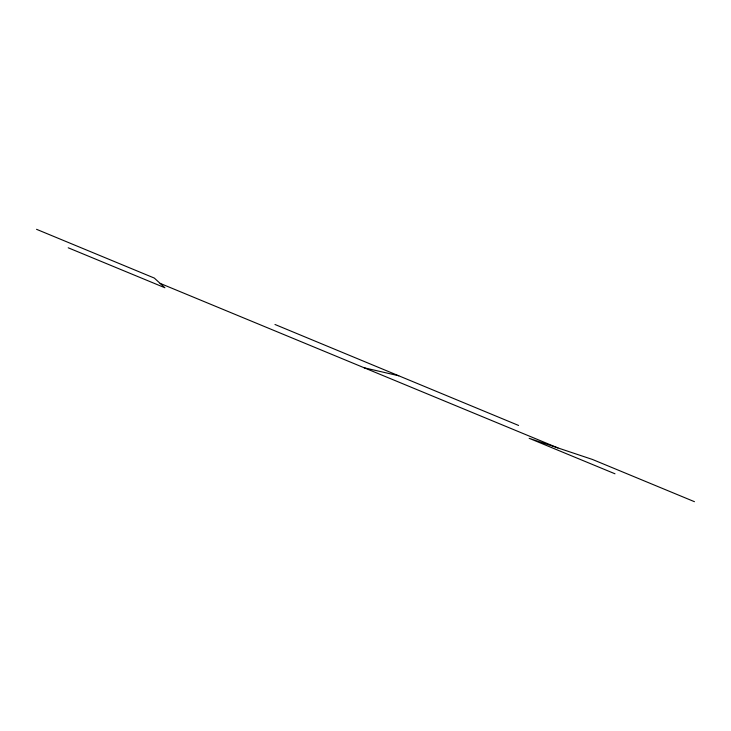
<?xml version="1.0" encoding="UTF-8"?>
<svg xmlns="http://www.w3.org/2000/svg" width="731" height="731" viewBox="0 0 731 731"><rect width="100%" height="100%" fill="white"/><g stroke="black" fill="none" stroke-linecap="round" stroke-linejoin="round"><path stroke-width="1.1" d="M364.193 367.794L398.733 375.771M160.116 283.372L557.917 447.92M68.221 247.791L164.904 287.758L154.305 278.063L36.55 229.315M614.99 473.789L529.162 438.317L592.457 459.461L694.45 501.685M274.975 324.482L518.59 425.451"/></g></svg>
